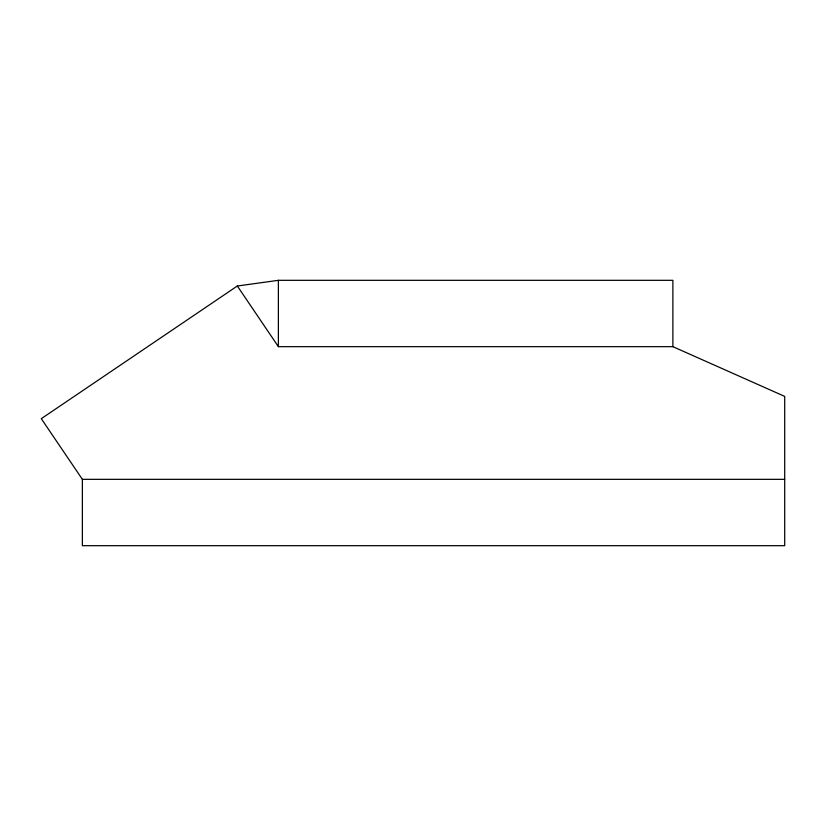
<?xml version="1.0" encoding="UTF-8"?>
<svg xmlns="http://www.w3.org/2000/svg" width="826" height="826" viewBox="0 0 826 826"><rect width="100%" height="100%" fill="white"/><g stroke="black" fill="none" stroke-linecap="round" stroke-linejoin="round"><path stroke-width="1.24" d="M237.33 286.002L41.3 418.679L82.363 479.338L82.363 545.676L784.7 545.676L784.7 396.397L672.88 346.662L278.383 346.662L237.33 286.002L278.383 280.324L672.88 280.324L672.88 346.662M82.363 479.338L784.7 479.338M278.383 280.324L278.383 346.662"/></g></svg>
